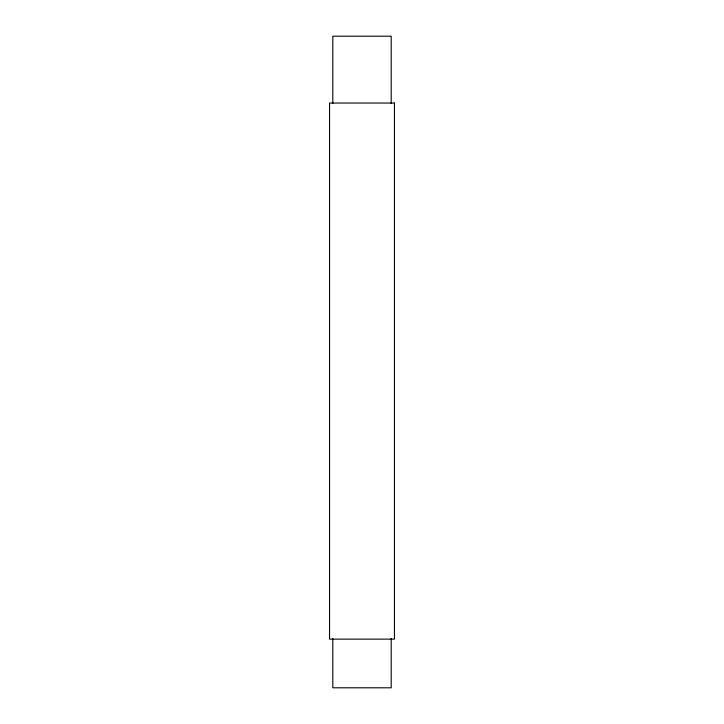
<?xml version="1.0" encoding="UTF-8"?>
<svg xmlns="http://www.w3.org/2000/svg" width="724" height="724" viewBox="0 0 724 724"><rect width="100%" height="100%" fill="white"/><g stroke="black" fill="none" stroke-linecap="round" stroke-linejoin="round"><path stroke-width="1.09" d="M391.204 103.496L391.204 36.2L332.796 36.2L332.796 103.496M391.204 638.568L391.204 687.8L332.796 687.8L332.796 638.568M394.453 103.043L329.547 103.043L329.547 639.129L394.453 639.129L394.453 103.043"/></g></svg>
